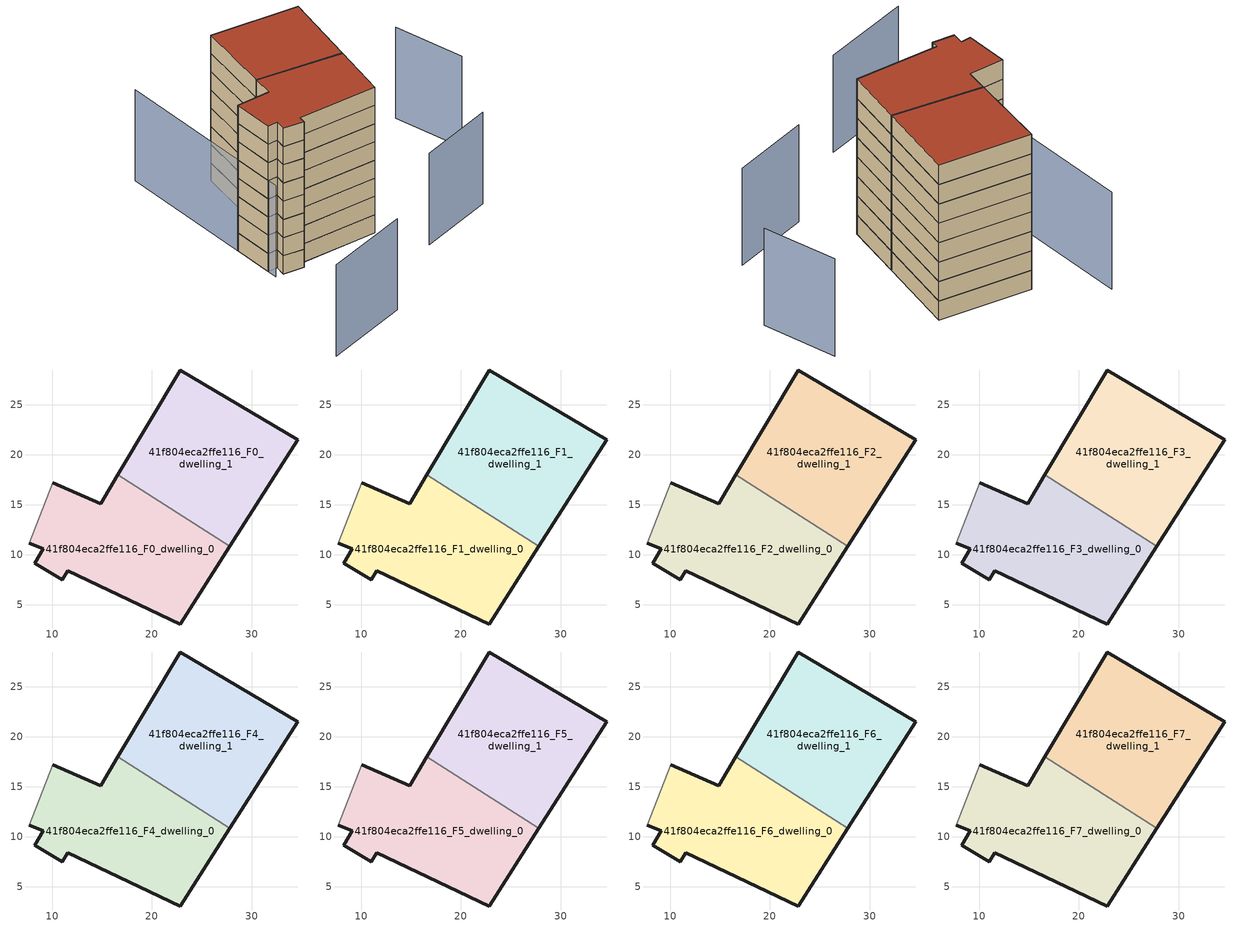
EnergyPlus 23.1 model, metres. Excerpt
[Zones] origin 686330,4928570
41f804eca2ffe116_F0_dwelling_0
 floor ground (EU_floor_Construction): 22.82,3.06 27.78,10.84 16.58,17.98 14.86,15.09 10.09,17.21 7.73,11.15 9.12,10.59 8.24,9.13 11.03,7.47 11.56,8.38 z0
 wall outside (EU_wall_Construction): 27.78,10.84 22.82,3.06 11.56,8.38 11.03,7.47 8.24,9.13 9.12,10.59 7.73,11.15 / 10.09,17.21 14.86,15.09 16.58,17.98 z0:3
 wall adiabatic (EU_wall_Construction): 7.73,11.15 10.09,17.21 z0:3
 wall to 41f804eca2ffe116_F0_dwelling_1 (EU_wall_Construction): 16.58,17.98 27.78,10.84 z0:3
41f804eca2ffe116_F0_dwelling_1
 floor ground (EU_floor_Construction): 27.78,10.84 34.58,21.51 22.81,28.49 16.58,17.98 z0
 wall outside (EU_wall_Construction): 16.58,17.98 22.81,28.49 34.58,21.51 27.78,10.84 z0:3
41f804eca2ffe116_F1_dwelling_0
 floor to 41f804eca2ffe116_F0_dwelling_0 (EU_floor_Construction): 22.82,3.06 27.78,10.84 16.58,17.98 14.86,15.09 10.09,17.21 7.73,11.15 9.12,10.59 8.24,9.13 11.02,7.47 11.55,8.38 z3
 wall outside (EU_wall_Construction): 27.78,10.84 22.82,3.06 11.56,8.38 11.03,7.47 8.24,9.13 9.12,10.59 7.73,11.15 / 10.09,17.21 14.86,15.09 16.58,17.98 z3:6
 wall adiabatic (EU_wall_Construction): 7.73,11.15 10.09,17.21 z3:6
 wall to 41f804eca2ffe116_F1_dwelling_1 (EU_wall_Construction): 16.58,17.98 27.78,10.84 z3:6
41f804eca2ffe116_F1_dwelling_1
 floor to 41f804eca2ffe116_F0_dwelling_1 (EU_floor_Construction): 27.78,10.84 34.58,21.51 22.81,28.49 16.58,17.98 z3
 wall outside (EU_wall_Construction): 16.58,17.98 22.81,28.49 34.58,21.51 27.78,10.84 z3:6
41f804eca2ffe116_F2_dwelling_0
 floor to 41f804eca2ffe116_F1_dwelling_0 (EU_floor_Construction): 22.82,3.06 27.78,10.84 16.58,17.98 14.86,15.09 10.09,17.21 7.73,11.15 9.12,10.59 8.24,9.13 11.02,7.47 11.55,8.38 z6
 wall outside (EU_wall_Construction): 27.78,10.84 22.82,3.06 11.56,8.38 11.03,7.47 8.24,9.13 9.12,10.59 7.73,11.15 / 10.09,17.21 14.86,15.09 16.58,17.98 z6:9
 wall adiabatic (EU_wall_Construction): 7.73,11.15 10.09,17.21 z6:9
 wall to 41f804eca2ffe116_F2_dwelling_1 (EU_wall_Construction): 16.58,17.98 27.78,10.84 z6:9
41f804eca2ffe116_F2_dwelling_1
 floor to 41f804eca2ffe116_F1_dwelling_1 (EU_floor_Construction): 27.78,10.84 34.58,21.51 22.81,28.49 16.58,17.98 z6
 wall outside (EU_wall_Construction): 16.58,17.98 22.81,28.49 34.58,21.51 27.78,10.84 z6:9
41f804eca2ffe116_F3_dwelling_0
 floor to 41f804eca2ffe116_F2_dwelling_0 (EU_floor_Construction): 22.82,3.06 27.78,10.84 16.58,17.98 14.86,15.09 10.09,17.21 7.73,11.15 9.12,10.59 8.24,9.13 11.02,7.47 11.55,8.38 z9
 wall outside (EU_wall_Construction): 27.78,10.84 22.82,3.06 11.56,8.38 11.03,7.47 8.24,9.13 9.12,10.59 7.73,11.15 / 10.09,17.21 14.86,15.09 16.58,17.98 z9:12
 wall adiabatic (EU_wall_Construction): 7.73,11.15 10.09,17.21 z9:12
 wall to 41f804eca2ffe116_F3_dwelling_1 (EU_wall_Construction): 16.58,17.98 27.78,10.84 z9:12
41f804eca2ffe116_F3_dwelling_1
 floor to 41f804eca2ffe116_F2_dwelling_1 (EU_floor_Construction): 27.78,10.84 34.58,21.51 22.81,28.49 16.58,17.98 z9
 wall outside (EU_wall_Construction): 16.58,17.98 22.81,28.49 34.58,21.51 27.78,10.84 z9:12
41f804eca2ffe116_F4_dwelling_0
 floor to 41f804eca2ffe116_F3_dwelling_0 (EU_floor_Construction): 22.82,3.06 27.78,10.84 16.58,17.98 14.86,15.09 10.09,17.21 7.73,11.15 9.12,10.59 8.24,9.13 11.02,7.47 11.55,8.38 z12
 wall outside (EU_wall_Construction): 27.78,10.84 22.82,3.06 11.56,8.38 11.03,7.47 8.24,9.13 9.12,10.59 7.73,11.15 / 10.09,17.21 14.86,15.09 16.58,17.98 z12:15
 wall adiabatic (EU_wall_Construction): 7.73,11.15 10.09,17.21 z12:15
 wall to 41f804eca2ffe116_F4_dwelling_1 (EU_wall_Construction): 16.58,17.98 27.78,10.84 z12:15
41f804eca2ffe116_F4_dwelling_1
 floor to 41f804eca2ffe116_F3_dwelling_1 (EU_floor_Construction): 27.78,10.84 34.58,21.51 22.81,28.49 16.58,17.98 z12
 wall outside (EU_wall_Construction): 16.58,17.98 22.81,28.49 34.58,21.51 27.78,10.84 z12:15
41f804eca2ffe116_F5_dwelling_0
 floor to 41f804eca2ffe116_F4_dwelling_0 (EU_floor_Construction): 22.82,3.06 27.78,10.84 16.58,17.98 14.86,15.09 10.09,17.21 7.73,11.15 9.12,10.59 8.24,9.13 11.02,7.47 11.55,8.38 z15
 wall outside (EU_wall_Construction): 27.78,10.84 22.82,3.06 11.56,8.38 11.03,7.47 8.24,9.13 9.12,10.59 7.73,11.15 / 10.09,17.21 14.86,15.09 16.58,17.98 z15:18
 wall adiabatic (EU_wall_Construction): 7.73,11.15 10.09,17.21 z15:18
 wall to 41f804eca2ffe116_F5_dwelling_1 (EU_wall_Construction): 16.58,17.98 27.78,10.84 z15:18
41f804eca2ffe116_F5_dwelling_1
 floor to 41f804eca2ffe116_F4_dwelling_1 (EU_floor_Construction): 27.78,10.84 34.58,21.51 22.81,28.49 16.58,17.98 z15
 wall outside (EU_wall_Construction): 16.58,17.98 22.81,28.49 34.58,21.51 27.78,10.84 z15:18
41f804eca2ffe116_F6_dwelling_0
 floor to 41f804eca2ffe116_F5_dwelling_0 (EU_floor_Construction): 22.82,3.06 27.78,10.84 16.58,17.98 14.86,15.09 10.09,17.21 7.73,11.15 9.12,10.59 8.24,9.13 11.02,7.47 11.55,8.38 z18
 wall outside (EU_wall_Construction): 27.78,10.84 22.82,3.06 11.56,8.38 11.03,7.47 8.24,9.13 9.12,10.59 7.73,11.15 / 10.09,17.21 14.86,15.09 16.58,17.98 z18:21
 wall adiabatic (EU_wall_Construction): 7.73,11.15 10.09,17.21 z18:21
 wall to 41f804eca2ffe116_F6_dwelling_1 (EU_wall_Construction): 16.58,17.98 27.78,10.84 z18:21
41f804eca2ffe116_F6_dwelling_1
 floor to 41f804eca2ffe116_F5_dwelling_1 (EU_floor_Construction): 27.78,10.84 34.58,21.51 22.81,28.49 16.58,17.98 z18
 wall outside (EU_wall_Construction): 16.58,17.98 22.81,28.49 34.58,21.51 27.78,10.84 z18:21
41f804eca2ffe116_F7_dwelling_0
 floor to 41f804eca2ffe116_F6_dwelling_0 (EU_floor_Construction): 22.82,3.06 27.78,10.84 16.58,17.98 14.86,15.09 10.09,17.21 7.73,11.15 9.12,10.59 8.24,9.13 11.02,7.47 11.55,8.38 z21
 wall outside (EU_wall_Construction): 27.78,10.84 22.82,3.06 11.56,8.38 11.03,7.47 8.24,9.13 9.12,10.59 7.73,11.15 / 10.09,17.21 14.86,15.09 16.58,17.98 z21:24
 wall adiabatic (EU_wall_Construction): 7.73,11.15 10.09,17.21 z21:24
 wall to 41f804eca2ffe116_F7_dwelling_1 (EU_wall_Construction): 16.58,17.98 27.78,10.84 z21:24
 roof outside (EU_roof_Construction): 27.78,10.84 22.82,3.06 11.56,8.38 11.03,7.47 8.24,9.13 9.12,10.59 7.73,11.15 10.09,17.21 14.86,15.09 16.58,17.98 z24
41f804eca2ffe116_F7_dwelling_1
 floor to 41f804eca2ffe116_F6_dwelling_1 (EU_floor_Construction): 27.78,10.84 34.58,21.51 22.81,28.49 16.58,17.98 z21
 wall outside (EU_wall_Construction): 16.58,17.98 22.81,28.49 34.58,21.51 27.78,10.84 z21:24
 roof outside (EU_roof_Construction): 34.58,21.51 27.78,10.84 16.58,17.98 22.81,28.49 z24
shading: 23.99,-4.7 35.99,-6.27 / 46.29,2.66 47.95,13.8 / 17.86,37.37 7.2,9.71 / -5.23,-6.56 8.33,-8.47 z0:15
[Building]
EU S2 Campaign: North Axis=0; Terrain=City; Solar Distribution=FullExterior
[Site:Location]
Bologna: Latitude=44.5; Longitude=11.25; Time Zone=1; Elevation=37
[SizingPeriod:WeatherFileDays]
AnnualSizingPeriod: Begin Month=1; Begin Day of Month=1; End Month=12; End Day of Month=31; Day of Week for Start Day=Monday; Use Weather File Daylight Saving Period=No; Use Weather File Rain and Snow Indicators=No
[MATERIAL]
EU_InternalMass_Material: Roughness=MediumRough; Thickness=0.1; Conductivity=1; Density=1800; Specific Heat=900; Thermal Absorptance=0.9; Solar Absorptance=0.7; Visible Absorptance=0.7
[MATERIAL:NOMASS] Roughness=MediumRough; Thermal Absorptance=0.9; Solar Absorptance=0.7; Visible Absorptance=0.7
Name | Thermal Resistance
EU_wall_NoMass | 0.905828
EU_roof_NoMass | 0.37593
EU_floor_NoMass | 0.67114
[CONSTRUCTION]
EU_wall_Construction: EU_wall_NoMass
EU_roof_Construction: EU_roof_NoMass
EU_floor_Construction: EU_floor_NoMass
EU_InternalMass_Construction: EU_InternalMass_Material
[ZONE] Type=1; Multiplier=1; Ceiling Height=autocalculate; Floor Area=autocalculate; Part of Total Floor Area=Yes
Name | Volume
41f804eca2ffe116_F0_dwelling_0 | 502.981
41f804eca2ffe116_F1_dwelling_0; 41f804eca2ffe116_F2_dwelling_0; 41f804eca2ffe116_F3_dwelling_0; 41f804eca2ffe116_F4_dwelling_0; 41f804eca2ffe116_F5_dwelling_0; 41f804eca2ffe116_F6_dwelling_0; 41f804eca2ffe116_F7_dwelling_0 | 502.982
41f804eca2ffe116_F0_dwelling_1; 41f804eca2ffe116_F1_dwelling_1; 41f804eca2ffe116_F2_dwelling_1; 41f804eca2ffe116_F3_dwelling_1; 41f804eca2ffe116_F4_dwelling_1; 41f804eca2ffe116_F5_dwelling_1; 41f804eca2ffe116_F6_dwelling_1; 41f804eca2ffe116_F7_dwelling_1 | 503.016
[INTERNALMASS] Construction=EU_InternalMass_Construction
Name | Zone or ZoneList | Surface Area
41f804eca2ffe116_F0_dwelling_0_EU_InternalMass | 41f804eca2ffe116_F0_dwelling_0 | 167.661
41f804eca2ffe116_F0_dwelling_1_EU_InternalMass | 41f804eca2ffe116_F0_dwelling_1 | 167.672
41f804eca2ffe116_F1_dwelling_0_EU_InternalMass | 41f804eca2ffe116_F1_dwelling_0 | 167.661
41f804eca2ffe116_F1_dwelling_1_EU_InternalMass | 41f804eca2ffe116_F1_dwelling_1 | 167.672
41f804eca2ffe116_F2_dwelling_0_EU_InternalMass | 41f804eca2ffe116_F2_dwelling_0 | 167.661
41f804eca2ffe116_F2_dwelling_1_EU_InternalMass | 41f804eca2ffe116_F2_dwelling_1 | 167.672
41f804eca2ffe116_F3_dwelling_0_EU_InternalMass | 41f804eca2ffe116_F3_dwelling_0 | 167.661
41f804eca2ffe116_F3_dwelling_1_EU_InternalMass | 41f804eca2ffe116_F3_dwelling_1 | 167.672
41f804eca2ffe116_F4_dwelling_0_EU_InternalMass | 41f804eca2ffe116_F4_dwelling_0 | 167.661
41f804eca2ffe116_F4_dwelling_1_EU_InternalMass | 41f804eca2ffe116_F4_dwelling_1 | 167.672
41f804eca2ffe116_F5_dwelling_0_EU_InternalMass | 41f804eca2ffe116_F5_dwelling_0 | 167.661
41f804eca2ffe116_F5_dwelling_1_EU_InternalMass | 41f804eca2ffe116_F5_dwelling_1 | 167.672
41f804eca2ffe116_F6_dwelling_0_EU_InternalMass | 41f804eca2ffe116_F6_dwelling_0 | 167.661
41f804eca2ffe116_F6_dwelling_1_EU_InternalMass | 41f804eca2ffe116_F6_dwelling_1 | 167.672
41f804eca2ffe116_F7_dwelling_0_EU_InternalMass | 41f804eca2ffe116_F7_dwelling_0 | 167.661
41f804eca2ffe116_F7_dwelling_1_EU_InternalMass | 41f804eca2ffe116_F7_dwelling_1 | 167.672
[OTHEREQUIPMENT] Fuel Type=Electricity; Design Level Calculation Method=Watts/Area; Power per Zone Floor Area=1; Fraction Latent=0; Fraction Radiant=0; Fraction Lost=0; Carbon Dioxide Generation Rate=0; EndUse Subcategory=EU_Step8_InternalGains
Name | Zone or ZoneList or Space or SpaceList | Schedule
EU_Step8_InternalGain_41f804eca2ffe116_F0_dwelling_0_f000 | 41f804eca2ffe116_F0_dwelling_0 | EU_Step8_GainSchedule_41f804eca2ffe116_F0_dwelling_0_f000
EU_Step8_InternalGain_41f804eca2ffe116_F0_dwelling_1_f000 | 41f804eca2ffe116_F0_dwelling_1 | EU_Step8_GainSchedule_41f804eca2ffe116_F0_dwelling_1_f000
EU_Step8_InternalGain_41f804eca2ffe116_F1_dwelling_0_f000 | 41f804eca2ffe116_F1_dwelling_0 | EU_Step8_GainSchedule_41f804eca2ffe116_F1_dwelling_0_f000
EU_Step8_InternalGain_41f804eca2ffe116_F1_dwelling_1_f000 | 41f804eca2ffe116_F1_dwelling_1 | EU_Step8_GainSchedule_41f804eca2ffe116_F1_dwelling_1_f000
EU_Step8_InternalGain_41f804eca2ffe116_F2_dwelling_0_f000 | 41f804eca2ffe116_F2_dwelling_0 | EU_Step8_GainSchedule_41f804eca2ffe116_F2_dwelling_0_f000
EU_Step8_InternalGain_41f804eca2ffe116_F2_dwelling_1_f000 | 41f804eca2ffe116_F2_dwelling_1 | EU_Step8_GainSchedule_41f804eca2ffe116_F2_dwelling_1_f000
EU_Step8_InternalGain_41f804eca2ffe116_F3_dwelling_0_f000 | 41f804eca2ffe116_F3_dwelling_0 | EU_Step8_GainSchedule_41f804eca2ffe116_F3_dwelling_0_f000
EU_Step8_InternalGain_41f804eca2ffe116_F3_dwelling_1_f000 | 41f804eca2ffe116_F3_dwelling_1 | EU_Step8_GainSchedule_41f804eca2ffe116_F3_dwelling_1_f000
EU_Step8_InternalGain_41f804eca2ffe116_F4_dwelling_0_f000 | 41f804eca2ffe116_F4_dwelling_0 | EU_Step8_GainSchedule_41f804eca2ffe116_F4_dwelling_0_f000
EU_Step8_InternalGain_41f804eca2ffe116_F4_dwelling_1_f000 | 41f804eca2ffe116_F4_dwelling_1 | EU_Step8_GainSchedule_41f804eca2ffe116_F4_dwelling_1_f000
EU_Step8_InternalGain_41f804eca2ffe116_F5_dwelling_0_f000 | 41f804eca2ffe116_F5_dwelling_0 | EU_Step8_GainSchedule_41f804eca2ffe116_F5_dwelling_0_f000
EU_Step8_InternalGain_41f804eca2ffe116_F5_dwelling_1_f000 | 41f804eca2ffe116_F5_dwelling_1 | EU_Step8_GainSchedule_41f804eca2ffe116_F5_dwelling_1_f000
EU_Step8_InternalGain_41f804eca2ffe116_F6_dwelling_0_f000 | 41f804eca2ffe116_F6_dwelling_0 | EU_Step8_GainSchedule_41f804eca2ffe116_F6_dwelling_0_f000
EU_Step8_InternalGain_41f804eca2ffe116_F6_dwelling_1_f000 | 41f804eca2ffe116_F6_dwelling_1 | EU_Step8_GainSchedule_41f804eca2ffe116_F6_dwelling_1_f000
EU_Step8_InternalGain_41f804eca2ffe116_F7_dwelling_0_f000 | 41f804eca2ffe116_F7_dwelling_0 | EU_Step8_GainSchedule_41f804eca2ffe116_F7_dwelling_0_f000
EU_Step8_InternalGain_41f804eca2ffe116_F7_dwelling_1_f000 | 41f804eca2ffe116_F7_dwelling_1 | EU_Step8_GainSchedule_41f804eca2ffe116_F7_dwelling_1_f000
[ZONEVENTILATION:DESIGNFLOWRATE] Schedule=EU_AlwaysOn; Design Flow Rate Calculation Method=AirChanges/Hour; Air Changes per Hour=0.73129; Ventilation Type=Natural; Fan Pressure Rise=0; Fan Total Efficiency=1; Constant Term Coefficient=1; Temperature Term Coefficient=0; Velocity Term Coefficient=0; Velocity Squared Term Coefficient=0; Minimum Indoor Temperature=-100; Maximum Indoor Temperature=100; Delta Temperature=-100; Minimum Outdoor Temperature=-100; Maximum Outdoor Temperature=100; Maximum Wind Speed=40
Name | Zone or ZoneList or Space or SpaceList
EU_ConstantAir_41f804eca2ffe116_F0_dwelling_0 | 41f804eca2ffe116_F0_dwelling_0
EU_ConstantAir_41f804eca2ffe116_F0_dwelling_1 | 41f804eca2ffe116_F0_dwelling_1
EU_ConstantAir_41f804eca2ffe116_F1_dwelling_0 | 41f804eca2ffe116_F1_dwelling_0
EU_ConstantAir_41f804eca2ffe116_F1_dwelling_1 | 41f804eca2ffe116_F1_dwelling_1
EU_ConstantAir_41f804eca2ffe116_F2_dwelling_0 | 41f804eca2ffe116_F2_dwelling_0
EU_ConstantAir_41f804eca2ffe116_F2_dwelling_1 | 41f804eca2ffe116_F2_dwelling_1
EU_ConstantAir_41f804eca2ffe116_F3_dwelling_0 | 41f804eca2ffe116_F3_dwelling_0
EU_ConstantAir_41f804eca2ffe116_F3_dwelling_1 | 41f804eca2ffe116_F3_dwelling_1
EU_ConstantAir_41f804eca2ffe116_F4_dwelling_0 | 41f804eca2ffe116_F4_dwelling_0
EU_ConstantAir_41f804eca2ffe116_F4_dwelling_1 | 41f804eca2ffe116_F4_dwelling_1
EU_ConstantAir_41f804eca2ffe116_F5_dwelling_0 | 41f804eca2ffe116_F5_dwelling_0
EU_ConstantAir_41f804eca2ffe116_F5_dwelling_1 | 41f804eca2ffe116_F5_dwelling_1
EU_ConstantAir_41f804eca2ffe116_F6_dwelling_0 | 41f804eca2ffe116_F6_dwelling_0
EU_ConstantAir_41f804eca2ffe116_F6_dwelling_1 | 41f804eca2ffe116_F6_dwelling_1
EU_ConstantAir_41f804eca2ffe116_F7_dwelling_0 | 41f804eca2ffe116_F7_dwelling_0
EU_ConstantAir_41f804eca2ffe116_F7_dwelling_1 | 41f804eca2ffe116_F7_dwelling_1
[HVACTEMPLATE:THERMOSTAT] Constant Heating Setpoint=20; Constant Cooling Setpoint=50
EU_HeatOnly_41f804eca2ffe116_F0_dwelling_0; EU_HeatOnly_41f804eca2ffe116_F0_dwelling_1; EU_HeatOnly_41f804eca2ffe116_F1_dwelling_0; EU_HeatOnly_41f804eca2ffe116_F1_dwelling_1; EU_HeatOnly_41f804eca2ffe116_F2_dwelling_0; EU_HeatOnly_41f804eca2ffe116_F2_dwelling_1; EU_HeatOnly_41f804eca2ffe116_F3_dwelling_0; EU_HeatOnly_41f804eca2ffe116_F3_dwelling_1; EU_HeatOnly_41f804eca2ffe116_F4_dwelling_0; EU_HeatOnly_41f804eca2ffe116_F4_dwelling_1; EU_HeatOnly_41f804eca2ffe116_F5_dwelling_0; EU_HeatOnly_41f804eca2ffe116_F5_dwelling_1; EU_HeatOnly_41f804eca2ffe116_F6_dwelling_0; EU_HeatOnly_41f804eca2ffe116_F6_dwelling_1; EU_HeatOnly_41f804eca2ffe116_F7_dwelling_0; EU_HeatOnly_41f804eca2ffe116_F7_dwelling_1
[HVACTEMPLATE:ZONE:IDEALLOADSAIRSYSTEM] System Availability Schedule=EU_AlwaysOn; Maximum Heating Supply Air Temperature=50; Minimum Cooling Supply Air Temperature=13; Maximum Heating Supply Air Humidity Ratio=0.0156; Minimum Cooling Supply Air Humidity Ratio=0.0077; Heating Limit=NoLimit; Cooling Limit=NoLimit; Heating Availability Schedule=EU_AlwaysOn; Cooling Availability Schedule=EU_CoolingOff; Dehumidification Control Type=ConstantSensibleHeatRatio; Cooling Sensible Heat Ratio=0.7; Dehumidification Setpoint=60; Humidification Control Type=None; Humidification Setpoint=30; Outdoor Air Method=None; Outdoor Air Flow Rate per Person=0.00944; Outdoor Air Flow Rate per Zone Floor Area=0; Outdoor Air Flow Rate per Zone=0; Demand Controlled Ventilation Type=None; Outdoor Air Economizer Type=NoEconomizer; Heat Recovery Type=None; Sensible Heat Recovery Effectiveness=0.7; Latent Heat Recovery Effectiveness=0.65
Name | Template Thermostat
41f804eca2ffe116_F0_dwelling_0 | EU_HeatOnly_41f804eca2ffe116_F0_dwelling_0
41f804eca2ffe116_F0_dwelling_1 | EU_HeatOnly_41f804eca2ffe116_F0_dwelling_1
41f804eca2ffe116_F1_dwelling_0 | EU_HeatOnly_41f804eca2ffe116_F1_dwelling_0
41f804eca2ffe116_F1_dwelling_1 | EU_HeatOnly_41f804eca2ffe116_F1_dwelling_1
41f804eca2ffe116_F2_dwelling_0 | EU_HeatOnly_41f804eca2ffe116_F2_dwelling_0
41f804eca2ffe116_F2_dwelling_1 | EU_HeatOnly_41f804eca2ffe116_F2_dwelling_1
41f804eca2ffe116_F3_dwelling_0 | EU_HeatOnly_41f804eca2ffe116_F3_dwelling_0
41f804eca2ffe116_F3_dwelling_1 | EU_HeatOnly_41f804eca2ffe116_F3_dwelling_1
41f804eca2ffe116_F4_dwelling_0 | EU_HeatOnly_41f804eca2ffe116_F4_dwelling_0
41f804eca2ffe116_F4_dwelling_1 | EU_HeatOnly_41f804eca2ffe116_F4_dwelling_1
41f804eca2ffe116_F5_dwelling_0 | EU_HeatOnly_41f804eca2ffe116_F5_dwelling_0
41f804eca2ffe116_F5_dwelling_1 | EU_HeatOnly_41f804eca2ffe116_F5_dwelling_1
41f804eca2ffe116_F6_dwelling_0 | EU_HeatOnly_41f804eca2ffe116_F6_dwelling_0
41f804eca2ffe116_F6_dwelling_1 | EU_HeatOnly_41f804eca2ffe116_F6_dwelling_1
41f804eca2ffe116_F7_dwelling_0 | EU_HeatOnly_41f804eca2ffe116_F7_dwelling_0
41f804eca2ffe116_F7_dwelling_1 | EU_HeatOnly_41f804eca2ffe116_F7_dwelling_1
[SIZING:ZONE] Zone Cooling Design Supply Air Temperature Input Method=SupplyAirTemperature; Zone Cooling Design Supply Air Temperature=13; Zone Heating Design Supply Air Temperature Input Method=SupplyAirTemperature; Zone Heating Design Supply Air Temperature=50; Zone Cooling Design Supply Air Humidity Ratio=0.008; Zone Heating Design Supply Air Humidity Ratio=0.008; Cooling Design Air Flow Method=DesignDay; Cooling Design Air Flow Rate=0; Cooling Minimum Air Flow per Zone Floor Area=0.000762; Cooling Minimum Air Flow=0; Cooling Minimum Air Flow Fraction=0.2; Heating Design Air Flow Method=DesignDay; Heating Design Air Flow Rate=0; Heating Maximum Air Flow per Zone Floor Area=0.002032; Heating Maximum Air Flow=0.141576; Heating Maximum Air Flow Fraction=0.3; Account for Dedicated Outdoor Air System=No; Dedicated Outdoor Air System Control Strategy=NeutralSupplyAir; Dedicated Outdoor Air Low Setpoint Temperature for Design=autosize; Dedicated Outdoor Air High Setpoint Temperature for Design=autosize; Zone Load Sizing Method=Sensible Load Only No Latent Load; Zone Latent Cooling Design Supply Air Humidity Ratio Input Method=HumidityRatioDifference; Zone Cooling Design Supply Air Humidity Ratio Difference=0.005; Zone Latent Heating Design Supply Air Humidity Ratio Input Method=HumidityRatioDifference; Zone Humidification Design Supply Air Humidity Ratio Difference=0.005
41f804eca2ffe116_F0_dwelling_0; 41f804eca2ffe116_F0_dwelling_1; 41f804eca2ffe116_F1_dwelling_0; 41f804eca2ffe116_F1_dwelling_1; 41f804eca2ffe116_F2_dwelling_0; 41f804eca2ffe116_F2_dwelling_1; 41f804eca2ffe116_F3_dwelling_0; 41f804eca2ffe116_F3_dwelling_1; 41f804eca2ffe116_F4_dwelling_0; 41f804eca2ffe116_F4_dwelling_1; 41f804eca2ffe116_F5_dwelling_0; 41f804eca2ffe116_F5_dwelling_1; 41f804eca2ffe116_F6_dwelling_0; 41f804eca2ffe116_F6_dwelling_1; 41f804eca2ffe116_F7_dwelling_0; 41f804eca2ffe116_F7_dwelling_1
[SCHEDULE:CONSTANT]
Name | Hourly Value
EU_AlwaysOn | 1
EU_CoolingOff | 0
[SCHEDULE:FILE] Column Number=1; Rows to Skip at Top=0; Number of Hours of Data=8760; Column Separator=Comma; Interpolate to Timestep=No; Minutes per Item=60; Adjust Schedule for Daylight Savings=Yes
Name | File
EU_Step8_GainSchedule_41f804eca2ffe116_F0_dwelling_0_f000 | ../../schedules/41f804eca2ffe116/41f804eca2ffe116_F0_dwelling_0_f000_gain.csv
EU_Step8_GainSchedule_41f804eca2ffe116_F0_dwelling_1_f000 | ../../schedules/41f804eca2ffe116/41f804eca2ffe116_F0_dwelling_1_f000_gain.csv
EU_Step8_GainSchedule_41f804eca2ffe116_F1_dwelling_0_f000 | ../../schedules/41f804eca2ffe116/41f804eca2ffe116_F1_dwelling_0_f000_gain.csv
EU_Step8_GainSchedule_41f804eca2ffe116_F1_dwelling_1_f000 | ../../schedules/41f804eca2ffe116/41f804eca2ffe116_F1_dwelling_1_f000_gain.csv
EU_Step8_GainSchedule_41f804eca2ffe116_F2_dwelling_0_f000 | ../../schedules/41f804eca2ffe116/41f804eca2ffe116_F2_dwelling_0_f000_gain.csv
EU_Step8_GainSchedule_41f804eca2ffe116_F2_dwelling_1_f000 | ../../schedules/41f804eca2ffe116/41f804eca2ffe116_F2_dwelling_1_f000_gain.csv
EU_Step8_GainSchedule_41f804eca2ffe116_F3_dwelling_0_f000 | ../../schedules/41f804eca2ffe116/41f804eca2ffe116_F3_dwelling_0_f000_gain.csv
EU_Step8_GainSchedule_41f804eca2ffe116_F3_dwelling_1_f000 | ../../schedules/41f804eca2ffe116/41f804eca2ffe116_F3_dwelling_1_f000_gain.csv
EU_Step8_GainSchedule_41f804eca2ffe116_F4_dwelling_0_f000 | ../../schedules/41f804eca2ffe116/41f804eca2ffe116_F4_dwelling_0_f000_gain.csv
EU_Step8_GainSchedule_41f804eca2ffe116_F4_dwelling_1_f000 | ../../schedules/41f804eca2ffe116/41f804eca2ffe116_F4_dwelling_1_f000_gain.csv
EU_Step8_GainSchedule_41f804eca2ffe116_F5_dwelling_0_f000 | ../../schedules/41f804eca2ffe116/41f804eca2ffe116_F5_dwelling_0_f000_gain.csv
EU_Step8_GainSchedule_41f804eca2ffe116_F5_dwelling_1_f000 | ../../schedules/41f804eca2ffe116/41f804eca2ffe116_F5_dwelling_1_f000_gain.csv
EU_Step8_GainSchedule_41f804eca2ffe116_F6_dwelling_0_f000 | ../../schedules/41f804eca2ffe116/41f804eca2ffe116_F6_dwelling_0_f000_gain.csv
EU_Step8_GainSchedule_41f804eca2ffe116_F6_dwelling_1_f000 | ../../schedules/41f804eca2ffe116/41f804eca2ffe116_F6_dwelling_1_f000_gain.csv
EU_Step8_GainSchedule_41f804eca2ffe116_F7_dwelling_0_f000 | ../../schedules/41f804eca2ffe116/41f804eca2ffe116_F7_dwelling_0_f000_gain.csv
EU_Step8_GainSchedule_41f804eca2ffe116_F7_dwelling_1_f000 | ../../schedules/41f804eca2ffe116/41f804eca2ffe116_F7_dwelling_1_f000_gain.csv
